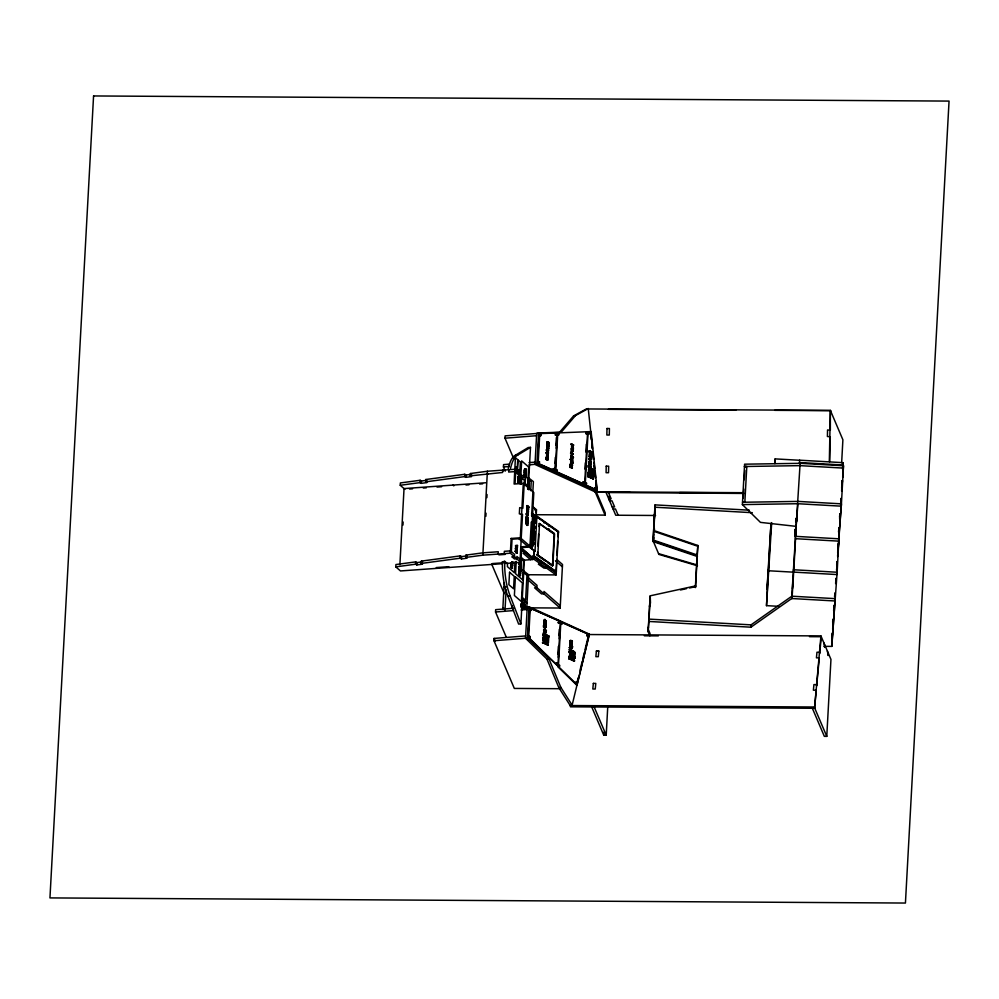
<?xml version="1.0" encoding="UTF-8"?>
<svg xmlns="http://www.w3.org/2000/svg" width="999" height="999" viewBox="0 0 999 999"><rect width="100%" height="100%" fill="white"/><g stroke="black" fill="none" stroke-linecap="round" stroke-linejoin="round"><path stroke-width="1.5" d="M528.109 485.539C528.571 483.903 530.681 486.388 527.634 485.951M544.592 624.974L544.48 623.763L545.229 624.85C545.004 625.312 545.042 622.115 544.03 624.288C545.117 625.237 547.477 628.746 544.418 627.409A1.274 0.762 79 0 1 544.118 626.648L544.08 626.036A1.998 1.186 79 0 1 544.23 625.312C542.245 625.299 545.978 629.707 544.667 626.123L544.63 626.81L545.317 625.998M547.127 637.874L547.027 636.663L548.488 638.161L548.651 636.613L546.59 636.763L546.965 638.111L548.613 638.898L547.939 639.397C544.205 637.886 550.624 642.22 547.464 639.785C546.003 640.983 546.103 638.099 547.452 638.411M547.415 637.087C547.814 635.676 548.114 638.398 546.765 637.212M569.929 654.532C569.105 651.598 571.765 657.33 571.665 653.771C566.92 653.146 572.09 656.268 570.791 653.758M570.379 653.721C570.779 655.581 571.078 652.122 569.73 653.995M573.676 653.171C573.264 652.846 573.763 653.983 574.962 652.946C575.349 655.981 571.99 652.372 574.163 652.197M588.886 473.651C589.472 471.466 587.837 472.864 588.886 473.651C592.819 473.151 587.449 471.091 588.498 473.576C590.084 475.924 589.934 470.841 589.185 472.989C589.385 472.777 591.683 473.002 589.522 473.888C588.324 470.716 589.984 473.289 590.259 473.276M591.108 457.055C586.7 454.582 592.794 460.876 590.846 454.183M590.072 456.643C590.272 454.87 590.946 457.954 589.435 456.768M593.568 471.416C589.198 469.655 595.142 473.114 593.581 470.641C593.344 472.964 592.107 470.879 591.97 470.117C590.222 471.778 594.842 472.739 593.056 473.189C589.31 471.74 595.741 475.974 592.582 473.563L591.545 473.901L593.631 474.425M592.544 471.004C592.732 469.23 593.406 472.315 591.895 471.128M520.804 568.431L520.129 567.919L520.129 568.781L519.243 568.731L519.38 566.321L520.804 568.431L519.13 569.018L520.679 570.616L518.793 569.717L519.58 569.243L520.679 570.616M526.136 519.642C525.911 522.677 529.757 522.852 526.086 519.205L527.534 518.419L526.985 516.62L526.186 517.22L527.959 520.117L526.923 520.354M511.063 562.949L511.276 563.811M527.759 511.738L526.96 511.788L528.384 512.275L526.86 510.327L528.334 513.249L527.834 511.788L528.196 513.049L527.41 512.15L527.31 513.111L526.997 511.413L526.735 512.824L528.246 512.762M547.302 447.452L548.076 449.7L547.19 450.162M518.581 469.655L519.717 470.816L518.868 470.791M521.553 604.045L522.052 607.155L521.316 607.629L522.602 608.204M523.064 607.529L522.852 605.806L522.976 607.092M523.788 604.932C523.039 605.007 522.989 604.32 522.839 604.807C522.989 606.668 525.611 601.972 523.651 603.483M544.792 630.319C545.929 631.655 542.107 633.828 544.592 633.116C547.814 635.476 541.221 631.356 545.067 632.729C546.59 632.617 541.62 630.344 544.418 629.345C550.624 632.592 540.159 629.919 546.128 630.956M571.94 647.34C569.38 642.369 569.83 650.499 572.29 646.565C571.865 648.326 570.504 646.403 570.017 645.454M520.741 480.057L521.003 478.783L521.403 480.906L520.079 478.234L520.329 476.635L521.066 477.984M520.292 561.788C520.979 558.204 521.403 565.397 520.304 561.163M521.466 604.62L522.115 605.968L522.215 604.557M528.446 507.23L528.321 508.991L527.934 506.643L526.773 505.631L528.396 508.528L528.446 507.205L526.997 507.355L527.559 509.04L528.121 507.267L527.584 508.628L526.997 507.355M547.976 447.19C551.535 452.11 544.767 444.43 547.952 445.342L548.826 445.179L547.152 445.392L547.152 446.228M511.963 562.862L512.037 563.761L511.226 562.949M515.796 471.066L515.796 470.442M518.069 479.333L518.344 478.683L519.03 479.982L518.069 479.333L519.73 479.145L518.081 479.52M519.318 474.013C518.568 472.714 520.516 474.013 518.756 474.05M521.003 477.485L521.54 478.396M521.578 605.906L521.678 604.145L520.804 604.108M526.873 509.815L527.147 509.165L527.834 510.464L526.873 509.815L528.533 509.627L526.885 510.002M528.521 482.792L529.358 483.516L527.697 484.128L528.521 484.852C529.77 484.053 527.797 483.366 528.671 481.98M528.958 489.885L528.808 488.486L528.658 489.098M516.558 470.379L516.808 471.353L516.221 470.329M519.942 478.421C518.081 479.77 517.47 475.924 519.018 476.198L520.117 478.196M519.567 473.788L518.631 473.913M520.979 477.847L520.891 478.558M520.204 476.748C523.588 478.121 520.017 477.21 520.304 478.046M516.57 469.905L515.621 470.279L516.982 469.218L515.659 469.855M517.07 549.725C515.309 544.667 518.356 552.797 516.196 548.251C514.51 547.215 516.221 551.898 517.17 549.25C517.045 546.99 515.884 548.401 516.246 549.862M518.306 477.335L519.143 476.698C522.627 479.82 513.548 476.66 521.103 476.998M519.143 476.698L519.73 478.259M519.655 477.747L519.605 477.097M524.625 476.573L524.338 475.636L524.188 476.548L525.911 477.747L524.038 476.835L524.288 475.212L525.911 477.747M524.862 469.605C524.4 471.653 524.737 467.782 525.699 470.666M527.185 511.938L527.035 515.022C528.146 512.649 528.059 514.148 526.323 514.81L526.598 513.186L526.923 514.647M518.731 472.515C518.231 469.98 520.279 473.588 519.455 471.428M527.072 511.85C526.635 513.661 528.696 515.034 527.435 515.771L526.323 514.81M829.332 461.438L830.381 410.414L586.326 408.953L573.601 415.909L559.328 432.517L544.23 433.091M829.694 461.675L830.194 436.763L827.409 436.501L827.547 429.97L830.331 430.232L830.381 410.414M515.871 467.619L517.082 467.47M520.704 570.242L519.068 570.229L520.479 571.391L519.555 570.654C517.682 571.116 520.879 572.877 519.955 570.267M520.491 564.435C518.943 568.543 520.054 561.938 520.666 565.759C520.904 563.711 518.019 561.975 521.003 563.898C521.116 561.588 519.53 564.86 520.342 563.111M519.555 570.654L520.417 571.778L520.529 570.779M520.242 481.406C519.817 484.64 521.453 478.484 521.053 482.617C522.614 480.581 518.106 481.755 520.591 483.017M521.478 480.294L520.292 480.432L520.367 479.258M519.655 565.659L519.617 564.435L519.655 565.659L520.829 565.521M528.434 508.454L527.297 508.491L527.36 507.317M528.921 481.755L528.983 480.581M547.377 644.168L546.79 642.931L546.94 644.392L548.276 644.979L545.729 644.243C544.792 641.321 548.988 643.481 546.728 644.293L546.216 643.019L546.728 644.293M592.057 478.184C593.269 476.91 590.634 475.524 590.834 478.034L593.394 478.771L592.694 478.059C591.42 476.623 589.885 476.973 593.394 478.771M520.679 560.938L520.192 562.687L519.567 561.863M522.889 606.381C526.473 604.907 522.764 603.496 523.626 606.668C524.5 606.743 525.212 607.267 522.827 607.23M527.06 514.685L526.985 513.698M512.699 561.888L512.637 563.274L511.076 563.261M527.947 487.537C528.146 486.563 528.846 488.499 527.984 486.463M528.434 484.777L529.058 488.061L527.597 488.174M395.791 566.87L395.929 564.535L415.709 561.875L416.958 562.599L422.602 561.838L421.366 561.113L421.241 563.448L422.477 564.173L416.82 564.934L415.584 564.21L395.791 566.87L400.474 570.941L502.522 563.673M404.907 489.348L400.237 485.277L400.362 482.942L420.154 480.282L421.391 481.006L425.636 480.444M399.887 564.735L404.033 488.586L486.301 482.729M402.959 525.087L403.134 521.977M415.584 564.21L415.709 561.875M425.686 481.855L464.647 476.61L465.884 477.335L471.54 476.585L470.304 475.849L470.429 473.526L471.665 474.25L466.021 475.012L464.772 474.288L425.811 479.52L425.686 481.855L426.923 482.579L421.266 483.341L420.03 482.617L420.154 480.282M416.82 564.934L416.958 562.599M421.266 483.341L421.391 481.006M520.467 560.689L519.63 559.964L521.241 560.264L516.908 556.48L516.783 558.803L514.485 558.978L512.15 556.93L514.448 556.768L514.572 554.445L510.477 550.874L504.358 551.311L504.233 553.646L505.119 554.408L499.001 554.845L498.126 554.083L498.251 551.748L482.954 552.834L465.996 555.119L465.871 557.442L467.107 558.179L461.451 558.941L460.214 558.204L460.339 555.881L421.366 561.113M464.647 476.61L464.772 474.288M461.451 558.941L461.575 556.605L460.339 555.881M465.884 477.335L466.021 475.012M465.871 557.442L482.829 555.169L487.4 471.241L514.922 469.28L525.437 478.446L525.062 485.439M485.864 516.296L486.038 513.186M486.875 497.652L487.05 494.542M560.339 688.711L514.323 688.436L493.981 640.746L494.105 638.423L525.674 635.926M506.306 637.237L495.541 612L495.666 609.665L513.711 608.241M505.232 471.153L503.434 466.945L503.558 464.61L509.577 464.135M513.374 457.829L504.994 438.199L505.119 435.864L539.71 433.254M520.866 557.067L524.375 560.127L520.904 623.913L518.618 624.075L507.867 596.041A36.389 12.887 85.9 0 1 503.384 578.521L502.959 575.199A36.389 12.887 85.9 0 1 502.41 561.825L504.72 561.326L507.055 563.361M508.803 469.717L508.678 472.052L514.785 471.615L518.881 475.174L519.043 472.29L519.605 472.802L518.231 472.802M520.904 623.913L510.164 595.879A36.389 12.887 85.9 0 1 505.669 578.359L505.257 575.037A36.389 12.887 85.9 0 1 504.695 561.663L504.72 561.326M505.307 610.264L502.859 608.366L504.258 582.617M506.106 589.947L505.119 608.179L502.859 608.366M507.542 563.498L507.38 566.608L514.398 572.714L514.985 561.838M532.155 522.864L531.281 522.102L529.97 546.191L520.804 546.84L521.678 547.602L520.879 562.375L510.352 553.209L511.151 538.449L520.329 537.787L531.58 547.564L532.38 538.411L533.553 539.435M515.809 467.245L517.07 467.669C514.41 467.919 517.594 466.171 517.107 467.982L516.308 467.719M512.2 566.233L512.412 568.306L511.65 568.356L510.614 565.909L511.388 565.846L511.251 567.195L512.549 565.821L510.614 565.909M511.988 563.411C509.902 564.572 514.423 565.958 510.701 564.248L510.826 564.797C514.647 565.571 510.352 562.325 512.612 564.647M511.351 551.648L512.037 539.21L511.151 538.449M515.072 483.254L515.671 472.377M510.964 564.897L512.587 565.197M516.046 471.403L516.208 470.604M516.346 468.032L515.821 467.095M511.65 568.356L511.438 566.296L510.751 566.283L511.251 567.195M511.588 564.747L510.701 564.248M512.562 565.559L511.813 565.247M511.725 564.835L511.038 563.598M515.759 470.779L516.97 470.541L515.771 470.554M517.07 471.865L517.732 459.715L515.397 457.679L514.11 484.053L523.289 483.391L533.803 492.557L530.856 546.952L521.678 547.602M517.37 472.127L518.031 459.977L520.367 462.013L519.705 474.163M517.607 482.804L519.33 482.967L518.456 481.168L517.669 481.618L518.568 483.017L517.607 482.804L519.33 482.967M518.606 480.994L517.719 480.494L519.655 480.519L518.056 479.845L518.868 480.944M518.456 472.003L519.63 472.302M518.006 480.769L519.605 481.443L518.818 481.868M518.356 472.415L519.18 472.427M518.481 480.444L519.58 481.818M518.943 470.866L518.993 469.955M518.756 481.081L518.056 479.845M519.63 480.894L518.906 478.733L519.73 479.145M519.13 478.721L519.018 476.198M515.234 551.336L517.195 550.761L515.234 551.336L517.057 553.246L517.17 551.186M515.521 546.016L516.321 545.479L516.583 547.989L515.521 546.016L517.345 547.927L517.482 545.454L515.559 545.529M519.655 470.566L519.692 469.842L518.406 469.955M518.743 483.379L519.53 482.879L518.456 481.168M516.296 553.296L516.033 550.799M520.429 484.153L519.83 482.842L521.178 482.679M516.67 552.085L516.72 551.173L515.397 551.236L516.67 552.085L516.171 551.173M516.958 546.778L517.007 545.866L516.196 546.828L515.696 545.916L517.457 545.866M520.891 474.9L521.653 460.914L528.671 467.02L527.647 485.664L525.312 483.628M516.233 561.301L515.559 573.738L522.577 579.845L523.588 561.201L521.253 559.165M521.191 484.103L520.591 482.792L521.391 484.078M521.977 479.183L520.866 477.809L521.977 479.183L520.004 479.295L520.566 480.981L520.704 479.37M521.353 474.887L521.216 477.21L525.312 480.781M520.329 537.787L523.289 483.391M518.593 573.726L520.541 573.164L518.593 573.726L520.417 575.636L520.516 573.576M520.554 572.902C517.32 570.429 522.152 572.789 519.792 572.951L518.656 571.565L520.666 571.328M518.818 569.293L520.729 569.692L519.917 568.593L520.192 566.246L520.866 567.17L520.104 567.232C518.681 566.508 520.054 568.044 519.368 568.831M521.091 563.486L519.43 563.698L520.966 562.961M519.455 563.074L520.991 562.125L519.842 562.162M524.163 474.55L525.899 474.313L525.024 472.515L524.238 472.964L526.073 474.712L524.163 474.55L526.073 474.712M524.263 472.564L525.237 472.777L524.325 471.378L525.112 470.941L526.186 472.652L524.438 472.939L525.312 474.762M524.512 470.354L526.248 471.553L524.375 470.641L524.625 469.018L525.699 469.742M520.629 571.578L519.13 571.391M519.143 571.016L519.068 570.229M519.58 563.174L519.492 562.387M519.255 574.537L518.756 573.626L519.255 574.537L520.067 573.576L520.017 574.487M524.163 484.165L522.852 508.254L519.68 507.654L519.343 513.861L522.514 514.46L521.203 538.561L512.037 539.21M519.642 575.686L519.38 573.189M520.317 563.486L519.955 565.809L519.393 564.373M520.129 559.278L521.141 540.621M524.175 484.677L524.438 480.019M519.83 570.167L519.892 571.328M519.855 569.892L518.793 569.717M520.729 569.692L519.917 568.593M525.024 472.515L525.998 472.727L525.112 470.941M526.248 471.553L525.137 470.591C524.925 467.807 525.836 470.117 526.373 469.268L524.475 469.305M520.541 573.164L519.43 573.626M519.792 572.951L518.656 571.565M519.967 569.742L519.155 568.643M520.104 567.232L520.866 567.17M525.399 473.151L524.35 470.991M525.486 471.615L526.273 471.166M524.138 475.499L526.036 475.462L525.486 476.973L524.725 477.023L525.274 475.512L524.725 476.136C524.612 473.988 526.51 476.511 524.612 476.111M525.824 470.779L526.373 469.268M525.874 522.927L527.809 522.839L527.672 525.324L526.91 525.374L525.874 522.927L526.648 522.877L526.51 524.225L527.335 523.251L526.011 523.314L526.51 524.225M521.703 604.432L522.065 605.556L522.252 604.732M528.209 489.385L530.494 447.377L528.209 447.552L515.521 455.182A36.389 12.887 85.9 0 0 509.615 463.648L508.891 465.984A36.389 12.887 85.9 0 0 508.266 468.519M527.534 505.569L528.671 506.955L526.773 505.631M528.521 484.852L527.709 483.753L529.358 483.516M528.596 483.566L527.747 483.216L529.345 483.891M526.91 525.374L526.698 523.314L527.809 522.839M527.971 480.294C529.832 479.208 529.045 483.803 529.308 480.544M520.704 604.807L522.465 604.358L520.854 604.657M522.489 603.708L522.29 603.059L521.74 603.783M526.985 516.62L528.071 517.981L526.223 516.67M527.435 515.771L526.473 514.522L527.697 514.373M527.622 510.277L528.434 511.376L526.86 510.327M527.21 519.805L526.261 518.968L527.722 518.481L527.122 517.145L526.186 517.22M527.959 520.117L526.348 517.207L527.31 518.031M522.976 607.492L523.738 607.417L523.888 603.671M530.719 490.659L531.231 481.343L527.722 478.284M524.775 608.516L525.024 603.846L521.915 601.423M532.817 492.232L533.404 481.618L528.508 477.809M526.785 607.642L528.571 574.737L522.465 569.979M532.929 491.795L531.618 515.884L534.353 518.206L532.829 546.191L530.494 544.143M528.346 639.535L525.549 638.261L527.235 607.18L529.17 606.793L589.335 634.153L572.115 705.157L570.179 705.531L558.816 687.624L547.002 659.165L525.549 638.261L493.981 640.746M531.081 545.491C533.091 545.654 529.37 546.078 531.955 547.527M532.679 516.058L533.641 516.545L532.679 516.058L533.141 514.473L532.929 528.309L533.716 529.358M531.381 547.027L531.456 545.466M533.066 516.033L533.141 514.473M531.58 547.564L531.668 546.003M533.266 516.57L532.767 514.51M532.067 546.241L533.578 518.269L534.353 518.206M532.305 546.103L532.954 534.09M533.204 529.595L533.853 517.582M572.115 705.157L560.764 687.25L548.938 658.791L527.484 637.886L529.17 606.793M532.679 546.078L532.929 541.57M533.578 529.57L533.99 522.052M595.953 480.681L597.09 491.421L536.938 464.073L538.623 432.992L561.276 432.142L575.536 415.534L588.249 408.566L592.507 448.464M528.009 637.674L529.632 607.904L560.352 621.453L557.929 666.071L528.009 637.674L529.395 637.787L529.895 636.251L530.044 637.662L528.983 636.263L528.683 637.462L557.929 666.071M555.194 471.053L537.487 463.436L539.11 433.653L539.76 433.529L538.136 463.311L555.194 471.053L557.267 432.867M533.291 543.743L533.379 542.182L534.34 542.669C535.189 545.604 532.217 542.907 534.253 544.218M533.591 538.299L533.678 536.75L534.64 537.225C535.489 540.159 532.517 537.462 534.552 538.786M533.878 532.867L533.966 531.306L534.94 531.793C535.789 534.727 532.817 532.03 534.852 533.341M534.153 527.809L534.24 526.261L535.214 526.735C536.063 529.67 533.091 526.972 535.127 528.296M534.453 522.377L534.54 520.816L535.501 521.303C536.363 524.238 533.379 521.54 535.427 522.852M528.658 637.549L530.282 607.767M524.375 560.127L532.842 559.527L533.004 556.468M533.678 543.718L533.753 542.157M533.966 538.274L534.053 536.725M534.265 532.829L534.353 531.281M534.54 527.784L534.627 526.223M534.84 522.34L534.927 520.791M533.878 544.255L533.379 542.182M534.178 538.811L534.64 537.225M534.465 533.366L533.966 531.306M534.74 528.321L534.24 526.261M535.039 522.877L535.501 521.303M533.616 555.731L533.454 558.791L520.829 547.802M535.951 512.899L536.113 509.84L532.667 506.843M532.105 558.891L533.828 558.766L534.253 551.123M534.989 537.4L535.252 532.729M535.926 520.304L536.488 509.815L533.054 506.818M534.09 556.006L532.43 556.181L554.72 571.878L556.381 571.715L534.09 556.006L534.34 551.436M534.927 540.759L535.339 533.141M536.001 520.954L536.251 516.371L558.528 532.08L536.251 516.371M529.645 547.39L535.002 551.336L536.863 517.132L532.267 513.149M538.998 526.56L539.535 523.526L554.57 534.128L552.847 565.596L537.45 555.044L537.612 552.047M537.937 546.053L538.598 534.065M552.847 565.596L537.824 555.007L539.535 523.526M545.841 459.39L546.74 458.878L548.026 459.815L545.841 459.39L547.252 459.103M545.929 457.842L546.828 457.33L548.114 458.266L545.929 457.842L548.114 458.266M546.128 453.059L547.027 452.559L548.376 453.509L546.128 453.059L547.927 452.834C550.149 451.223 544.542 452.46 547.477 451.548L547.839 452.535L546.965 452.709L546.603 451.71M546.965 449.188L546.515 449.862L548.538 450.561L546.353 450.137L547.115 449.026M546.728 442.033C547.976 441.708 548.389 446.715 548.901 443.319C549.15 445.641 546.89 441.346 547.614 441.858L548.975 442.482L547.152 443.131L547.477 444.792L548.326 443.206M548.876 443.156L547.39 444.405L547.44 443.369L548.726 443.219M546.74 458.878L548.026 459.815M547.027 452.559L548.376 453.509M548.538 450.561L547.227 449.975L547.614 448.476M548.001 443.331L547.514 444.468L547.589 443.106M548.951 442.807L547.614 441.858M547.402 449.687L547.702 448.863L547.914 449.925M547.152 459.99L545.866 459.053M547.24 458.441L545.953 457.492M547.489 453.683L548.389 453.171M547.477 451.548L547.564 452.485L548.439 452.31M547.652 450.736L546.515 449.862M548.463 447.402C548.451 449.163 547.29 446.69 547.077 447.028C545.929 449.862 549.45 446.84 546.903 446.116C548.513 446.89 547.14 443.818 548.826 445.179M546.89 446.441L548.813 445.504M547.327 457.904L547.415 459.178L546.528 459.353L546.441 458.079L547.477 457.979M548.738 446.715L547.777 445.941L548.738 446.715L547.964 446.853M542.557 642.807L544.905 643.044L544.979 641.733L545.117 643.543L542.557 642.807L545.117 643.543M544.168 633.865L545.604 634.527L543.531 634.003L545.554 635.439L545.404 636.925L543.518 635.314C542.882 633.928 544.58 633.428 543.019 634.178M545.292 640.309C545.379 644.742 542.395 634.128 544.767 638.174L543.518 637.911L545.354 639.048L544.692 639.547M543.956 625.449L543.581 625.436A1.998 1.186 79 0 0 543.431 626.161L543.468 626.773A1.274 0.762 79 0 0 543.768 627.534L545.104 627.971L545.292 626.011M544.255 620.679C544.205 619.33 547.689 621.191 545.679 621.328L544.255 620.679L546.328 621.203M543.556 634.54L542.894 635.039M544.63 626.81C545.791 623.95 545.304 630.506 544.592 625.312M545.342 639.422L544.093 638.461M545.766 630.344L544.855 631.43L544.418 629.345M544.905 620.554C546.016 618.668 543.006 620.079 545.329 620.367M544.905 643.044L544.268 643.169L544.33 641.857L545.204 641.833M545.279 626.673L545.504 624.899M544.467 643.668L544.33 641.857M545.242 640.571L544.667 640.072M544.905 635.564L544.867 636.788M545.629 633.978L544.992 634.103L545.654 633.603M545.067 632.729L543.818 631.892L543.581 633.079M544.418 622.889C543.231 619.305 548.676 628.046 544.043 623.875M546.278 622.102C542.657 619.642 547.464 624.512 545.629 622.964M554.545 471.178L554.707 468.131M554.957 463.548L555.294 457.43M555.956 445.217L556.368 437.574M548.114 636.351L546.141 635.064L548.776 635.851L546.59 636.763M555.294 466.795L555.794 457.579M556.293 448.351L556.88 437.587M546.778 634.939L546.116 635.439M555.694 471.291L555.044 471.416L584.752 484.503L555.694 471.291L557.779 432.854L556.618 432.992M548.276 644.979L546.378 644.118L546.778 642.482L547.589 644.268M547.09 639.984L547.152 638.648M547.627 645.104L546.94 644.392M547.939 639.397L548.613 638.898M548.376 636.513L548.076 637.874L548.776 635.851M548.251 642.032C542.969 639.86 552.247 644.143 546.441 640.109M552.484 565.634L554.195 534.165L539.16 523.563M556.593 561.076L556.006 571.753L533.728 556.043M556.918 554.982L557.667 541.271M557.917 536.688L558.166 532.117M526.735 574.725L556.143 574.912L558.503 531.393L535.539 515.197M525.874 607.829L560.164 608.029L562.524 564.522L556.705 559.428M557.929 654.208L558.354 646.44M558.953 635.564L559.29 629.345M558.279 657.379L558.866 646.553M559.278 638.823L559.79 629.532M560.851 621.678L589.298 634.602L577.122 684.765L558.416 666.545L560.851 621.678L560.214 621.803M569.805 467.345C568.955 464.697 572.564 465.134 572.152 467.295C572.015 466.458 567.607 465.034 572.34 468.081L572.152 465.984L571.016 465.259L569.805 467.345L572.34 468.081M569.942 464.622C576.598 462.337 567.857 462.824 571.078 464.323L572.489 465.347L570.429 464.822L572.489 465.347M572.577 462.212C573.913 460.264 568.656 459.74 570.779 459.078C575.524 459.752 567.345 461.863 572.539 462.974L573.176 462.487L571.765 462.237M570.579 453.234L571.253 451.635L571.79 453.384L573.101 453.983L570.579 453.234L571.728 451.461L572.415 453.259M572.951 445.342L570.991 444.068L573.601 444.855L571.478 445.604L571.69 446.965L573.414 448.264L571.603 447.977L572.602 447.902M573.101 453.983C568.98 452.884 572.514 451.011 572.202 453.171M570.854 457.03L573.451 457.392L572.265 456.843L572.877 456.73M571.59 454.907L572.589 456.381L570.941 455.419L571.59 454.907L573.451 457.392M571.291 449.1L573.339 449.637L571.291 449.1L572.265 447.415M570.779 459.078L570.142 459.577M573.576 445.217L571.603 443.943M572.14 467.594C568.668 465.896 572.739 465.084 571.715 468.206M571.078 464.323L570.429 464.822M573.164 462.849L571.228 461.588M572.602 446.74L572.04 445.691L572.739 445.229M573.463 445.604C568.818 445.242 575.374 449.275 572.252 445.417M571.865 465.472L572.502 464.972M572.14 460.477L572.777 459.99M572.252 458.316C572.902 456.755 572.415 459.453 571.628 459.44C570.529 458.017 572.102 456.818 572.052 459.028C574.375 458.791 570.342 459.203 571.903 458.166M572.477 454.108L573.126 453.583M572.539 450.187C572.065 456.131 571.403 446.078 572.689 450.287M572.714 449.762L573.364 449.263M572.789 448.389L573.438 447.889M572.165 446.953L572.976 444.967L570.991 444.068M572.539 462.974L573.176 462.487M572.839 457.517L570.966 455.032M571.553 656.068L569.48 655.544L570.142 655.044C573.076 656.056 569.355 657.242 569.817 658.828L571.366 659.515L568.806 658.766L568.906 657.005L570.067 656.418L569.455 658.641M571.74 652.634L571.066 653.134L569.093 651.847L571.74 652.634L569.555 653.546M571.84 650.786L569.28 650.049L571.066 649.125L569.418 647.514L571.066 649.125M571.366 659.515L569.055 658.478L568.906 657.005M570.242 641.47C570.891 642.594 569.867 639.422 571.103 641.058L572.14 640.859M569.742 651.723L569.08 652.222M571.665 647.577C574.825 647.302 568.918 644.655 570.716 643.781C569.992 641.945 572.727 641.633 571.615 643.044L570.367 642.744L572.215 643.806L571.553 644.305C567.832 642.719 574.213 646.977 571.078 644.58L570.429 644.705M571.141 640.371L569.842 640.908M569.592 658.728L569.555 656.88M572.377 641.358L570.454 641.196L570.292 640.409M570.142 655.044L569.48 655.544M568.806 658.766L570.242 658.591L570.317 657.28L569.405 656.905M570.067 647.389L571.977 648.251L569.667 648.026L571.378 649.412L570.317 647.901L569.393 648.051M570.466 658.703L570.329 657.33M571.003 653.071L571.041 654.657L571.341 653.296M570.716 659.64L571.391 659.115M570.904 656.193L571.565 655.694M571.191 650.911L571.853 650.411M571.303 648.776L571.977 648.251M574.363 652.31L572.365 651.41L573.039 650.911C576.411 651.648 570.978 653.721 574.188 655.356L573.051 654.919L573.076 655.868M573.501 659.078L572.976 660.264L574.525 660.951L571.977 660.214C570.729 656.83 576.91 661.188 572.265 658.641M574.525 660.951C567.694 659.39 578.608 658.166 573.364 656.755C573.838 658.978 574.075 657.192 574.5 658.004M572.714 655.706L574.762 656.605L573.713 655.744C572.352 654.869 576.211 652.16 572.839 652.734M573.039 650.911L572.365 651.41M573.376 653.833L573.663 652.909M573.189 660.364L573.064 659.053M573.888 661.076L574.55 660.551M573.838 660.227L573.676 658.853L574.675 658.478M574.088 657.255L573.975 658.703M574.188 655.356L573.051 654.507L572.864 655.781M584.103 484.627L584.278 481.518M584.952 469.105L585.289 462.899M585.876 452.023L586.301 444.268M539.11 433.653L591.133 431.593L597.152 490.134L596.515 490.259L584.59 484.84L587.624 431.718L586.975 431.843M597.152 490.134L585.239 484.715L588.111 431.705L587.474 431.83M589.385 475.162C587.449 475.124 590.759 474.887 589.373 476.96L590.322 475.487L589.572 477.46L587.674 476.598L588.423 474.625L588.311 476.473M587.712 474.3L588.374 473.801L590.347 475.074L587.712 474.3L588.374 473.801M588.249 467.12L589.373 466.121L588.886 467.02C591.071 468.394 591.42 466.583 589.535 466.895L588.249 467.12L589.497 467.52M588.249 465.771L588.911 465.222L588.249 465.771L590.809 466.483L588.736 465.959L588.911 465.222M591.046 457.979L591.183 459.79L588.648 458.653L590.971 459.303L591.046 457.979L590.322 459.428L590.971 459.303M591.595 452.197L591.458 453.296L590.634 453.259L590.222 451.573L588.948 451.411L589.622 450.911C594.767 453.109 587.961 450.961 590.172 453.096M590.222 477.335L587.912 476.298L587.774 474.75M588.423 471.753L590.546 471.441L589.098 469.006M588.511 470.142C592.882 467.27 587.737 469.992 590.222 471.116L588.511 470.142L590.671 469.617L589.697 468.718M588.911 462.837C589.085 462.025 591.033 460.052 590.409 462.112C586.663 460.551 593.019 464.972 589.934 462.5L588.911 462.837C594.268 466.058 586.638 464.747 590.983 463.361M589.298 458.529L588.623 459.053M589.622 450.911L588.948 451.411M588.436 476.535L588.648 474.725L587.999 474.85M588.736 475.287L588.661 476.648L590.022 476.835M589.772 457.305C590.409 454.845 590.372 456.293 589.76 454.07C590.347 455.744 590.996 454.108 591.258 454.932M589.597 472.352C589.26 476.286 589.348 470.641 588.349 472.552M589.398 465.459L588.736 465.959M589.959 457.392C590.122 452.959 588.124 458.678 590.584 457.592C591.296 454.47 589.323 458.391 590.996 457.242M587.674 476.598L589.085 476.411L589.16 475.062M589.535 466.895L589.373 466.121M589.572 477.46L589.447 475.512L590.322 475.487M589.697 475.199L590.372 474.7M588.536 469.742L590.546 471.441M590.172 466.62L590.834 466.121M590.334 463.486L591.008 462.987M590.409 462.112L591.083 461.613M590.534 459.915L590.397 458.104M590.958 451.948L590.921 453.171M589.947 468.956C591.833 467.245 587.562 468.219 589.672 469.717M590.721 454.632C592.894 453.983 588.286 453.509 589.572 451.698M593.219 470.142L591.246 468.856L593.881 469.642L591.733 470.392M591.895 468.731L591.221 469.23M591.57 473.526L592.22 473.401L591.545 473.901M592.245 471.665L593.019 470.029M592.744 478.896L593.406 478.384M592.694 478.059L592.007 476.261L590.834 478.034M592.944 475.074C591.283 477.397 590.734 472.964 593.369 475.824C593.219 476.261 592.032 472.827 592.357 476.011M592.981 474.55L593.643 474.05M593.056 473.189L593.718 472.689M536.051 514.71L605.082 515.122L605.207 512.787L596.428 492.207M608.716 498.763L608.841 496.428L608.716 498.763L611.138 498.776L608.478 492.532L606.043 492.519L615.734 515.222L655.556 515.484M609.602 500.849L609.727 498.513L609.602 500.849L612.025 500.861L614.61 506.905L612.175 506.893M607.704 707.492L606.206 735.189L603.771 735.177L603.933 732.105M654.333 515.134L654.208 517.457L655.094 504.882L749.387 510.189M649.874 635.789L648.139 631.705L649.587 605.294M697.477 565.784L658.89 554.408L653.084 540.784L654.407 516.708M655.094 504.882L654.969 507.217L752.347 512.699M689.535 587.986L695.579 586.663L695.641 585.889L650.287 595.804L648.888 621.453L750.911 627.197L791.707 598.526L835.052 600.973L835.176 598.638L791.845 596.203L751.048 624.862L750.911 627.197M697.777 546.253L653.783 531.306L655.107 507.217M653.421 541.57L653.821 534.078M654.145 528.084L654.22 519.805L653.021 541.558L697.414 556.518L697.077 555.731L653.084 540.784M695.366 587.599L697.177 554.27M695.541 587.35L697.839 545.479L653.833 530.531M742.394 504.595L744.592 464.185L800.124 463.324L843.493 465.759L841.295 506.168L797.926 503.721L742.394 504.595L760.451 522.377L796.091 526.361L795.404 535.676M743.268 498.376L743.78 489.048M744.292 479.732L744.792 470.404M778.77 606.331L766.495 605.644L770.978 523.264M766.495 605.644L771.69 522.614M774.899 463.561L775.162 458.891L799.699 460.277M794.929 535.526L795.266 529.32M795.691 521.54L795.853 518.431M791.707 598.526L791.845 596.203M792.457 588.586L792.707 583.928M792.045 598.551L792.17 596.216M791.82 596.415L796.153 525.549M796.365 521.703L796.528 518.606M799.537 463.386L799.6 460.189L842.969 462.662L842.656 469.655M795.541 538.698L793.793 570.541M795.441 537.612L800.124 463.324M823.938 642.969L824.699 647.389L824.824 645.054M827.397 651.098L828.159 655.519L828.283 653.184M832.067 633.166L831.805 646.39L824 646.341M832.666 622.29L832.829 619.18M826.772 736.363L814.585 707.804L812.15 707.791L824.337 736.35L826.772 736.363L830.956 659.427L821.265 636.725L809.49 636.663M831.98 641.72L832.404 633.953M832.654 629.295L833.166 619.967M833.928 605.981L833.678 610.639L834.015 606.006M841.645 462.862L842.894 439.785L830.718 411.213M841.645 488.299L842.07 480.531M793.343 572.252L793.531 569.205M792.157 596.515L793.656 572.102L837.025 574.562L838.898 538.811L795.529 536.351M528.571 481.993L527.797 482.192L528.571 481.993L528.646 482.904M794.817 535.614L795.254 529.408M795.803 521.64L796.028 518.543M831.805 646.39L835.176 598.638M654.283 519.03L654.919 510.327M649.475 606.83L650.287 595.804M648.139 631.705L649.088 617.557M650.474 603.209L650.237 596.578M697.027 556.505L697.839 545.479M696.603 564.273L696.653 563.498M774.824 463.436L775.162 458.891M770.629 529.482L766.995 589.373L768.431 569.892M794.817 535.714L795.266 529.545M795.566 535.277L796.24 526.036M796.578 521.416L796.802 518.344M842.619 468.081L842.969 462.662M838.611 531.593L838.848 528.508M839.635 517.694L839.859 514.61M840.659 503.796L840.996 499.163M838.611 532.305L838.948 527.659M839.622 519.168L839.972 513.736M840.634 505.232L841.108 498.264L840.671 502.909M841.658 491.308L842.457 480.469M842.681 477.385L843.493 465.759M833.803 608.304L834.028 605.219M834.939 592.832L834.615 596.69L834.914 593.656M835.614 583.603L835.951 578.908M836.638 569.705L837.199 561.888M837.649 555.806L841.42 503.846L798.051 501.398L742.532 502.26L744.854 502.122L746.802 466.383L744.467 466.508L744.967 467.295M835.713 582.842L836.051 578.209M836.613 570.491L837.299 561.226M837.637 556.593L838.773 541.146M831.93 644.055L837.15 572.24L793.78 569.767M544.305 619.655L544.967 619.38M842.856 465.759L842.906 464.997L799.475 462.525M839.597 516.833L839.834 513.736M841.633 490.534L842.344 481.243M842.706 476.598L843.306 468.868M836.7 564.959L836.937 561.863M837.661 552.584L838.373 543.294M838.611 540.197L841.358 504.607M838.785 541.92L838.835 541.146L795.404 538.686M837.087 573.001L837.15 572.24M796.091 526.361L797.926 503.721M527.047 511.825L526.885 512.924M520.004 479.295L521.066 480.382M519.967 560.651C520.092 564.772 520.204 559.39 520.616 562.112M524.962 476.098L525.362 476.86L524.038 476.835M515.896 468.818C517.195 469.53 515.272 469.355 516.808 468.681M516.982 469.418L515.884 469.48M528.359 513.136L526.535 513.249M596.391 651.048L595.866 656.668L598.301 656.68L598.813 651.061L596.391 651.048L598.826 651.086M814.247 707.005L570.192 705.544L570.491 706.817L814.547 708.279L820.928 635.926L587.387 634.527M814.547 708.279L816.121 691.483L815.821 690.197L813.386 690.184L813.923 684.59L816.345 684.602L816.645 685.876L819.168 659.128L818.868 657.854L816.433 657.841L816.957 652.235L819.392 652.247L819.692 653.533L821.265 636.725M521.091 476.573L520.954 477.884M516.62 470.429L516.858 470.641M516.945 471.153L515.859 470.492M543.381 640.197L543.181 641.008L543.556 639.585L544.992 641.096L543.518 639.972L544.018 641.558L544.343 639.884L543.431 640.047M546.69 641.183L547.077 642.657L547.802 642.532L547.527 641.108L546.603 641.258L546.603 642.32M588.923 468.406L588.823 469.542L588.96 468.019M572.939 657.155C572.827 659.615 571.853 656.331 573.638 656.643M574.562 658.653L573.651 657.03L573.501 658.166M570.229 656.905L570.541 656.031M593.881 469.642L593.244 469.767C593.743 473.301 591.895 470.079 593.756 470.404M544.293 638.561L544.592 637.674M547.464 639.785L547.452 638.823L548.588 639.273M572.277 447.827L572.29 448.776M590.247 461.625L589.934 462.5M570.067 644.542L570.279 642.245L572.265 642.919M592.582 473.563L592.882 472.689M573.713 655.744L573.701 654.795L574.837 655.232M571.078 644.58L571.053 643.718L572.202 644.18M572.215 643.806L571.153 643.331L571.44 642.544M569.418 656.543L571.316 657.242L571.391 655.993M543.281 638.523L543.531 637.337L545.417 638.049M589.735 462.412C587.749 462.624 589.835 459.59 591.058 461.988M591.733 473.601L591.808 472.34L593.706 473.064M592.844 470.404L592.22 473.401M544.817 631.256C545.267 630.794 546.89 631.843 543.768 629.47M571.291 646.028L571.715 647.115L570.904 645.816L570.417 647.102L572.377 647.09M588.998 464.285C590.496 462.862 589.909 466.808 588.998 464.285C591.046 462.35 590.771 466.77 589.66 464.023M590.471 454.383C590.409 456.743 589.872 451.985 590.983 455.631C592.619 454.258 588.136 452.385 589.597 455.232M593.581 475.324L593.181 476.56L592.632 474.9M543.718 635.414C546.515 637.487 541.92 635.963 544.293 635.501C544.767 638.361 546.903 634.178 542.919 634.665M520.204 563.336L519.218 562.862M520.966 563.286L519.98 562.812M571.84 462.013L571.141 460.864L570.953 461.875M591.595 452.672L590.671 453.034L589.772 451.785M544.555 630.294C546.428 630.194 545.104 631.743 543.906 630.419M556.031 435.002L555.344 433.803L555.269 435.139M555.931 663.498C557.055 661.463 557.08 666.345 555.943 663.711M545.529 621.753C545.666 624.4 546.878 620.641 544.368 621.99M590.471 469.255L589.947 468.756L590.709 468.381M523.126 606.88L523.376 606.168L523.676 606.955M590.784 466.77L589.922 466.82L590.559 467.207M528.533 509.627L527.747 509.14L527.709 510.352M516.458 549.925L515.671 547.514L516.008 550.312M519.705 479.52L518.281 479.07L518.269 480.032M518.818 478.546L518.956 477.247M519.58 472.177L518.444 471.89M526.773 511.738L528.434 511.376M528.296 487.712L528.246 489.011M547.402 455.257C547.952 451.66 548.738 456.905 546.565 454.495C547.464 456.468 548.651 453.171 547.514 454.77M572.852 446.99L572.852 445.729M570.229 641.72L571.59 641.92L571.503 640.958M547.24 636.638L547.914 636.238M570.204 653.421L570.879 653.021M577.122 684.765L576.473 684.889L578.259 677.509M580.057 670.129L582.205 661.288M582.917 658.329L584.353 652.434M585.064 649.487L588.299 636.213C588.823 633.291 586.238 636.475 588.361 636.176M572.727 654.869L573.401 654.62M588.861 463.811C591.445 469.33 588.761 460.926 589.885 463.736M546.028 631.63L545.342 631.855L546.241 631.868M572.315 647.452L571.628 647.739M590.646 469.73L589.747 468.319L589.298 468.881M547.727 641.733L548.314 642.694L548.314 641.458L547.065 641.321L547.44 642.494L547.464 641.495M570.641 656.892L571.553 656.568M521.028 563.836L519.68 564.085M545.704 632.604L544.567 632.155L544.592 633.116M571.003 647.277L570.254 645.941M519.905 481.281L520.891 480.931M545.479 622.152L544.355 621.403L544.418 622.914M544.33 639.497L544.068 640.996M547.514 640.721L547.24 642.22L547.477 641.083M591.67 475.212L592.594 474.875L592.357 475.986M529.058 488.061L528.159 485.976M524.438 606.093L524.313 604.72L523.913 605.644M529.058 488.648L527.984 488.648L529.083 488.998M516.308 548.126L515.546 548.176M653.783 531.306L654.595 529.108M653.945 537.812L653.134 540.009L697.14 554.969M516.908 471.278L515.696 471.99M543.518 635.314L544.43 637.2L543.331 637.549M518.831 478.096L518.843 477.147M519.755 571.378L518.793 570.704M528.446 487.862L528.409 488.998L529.033 488.499M571.965 462.325C573.001 459.59 568.731 461.051 571.578 461.75C574.075 462.824 570.904 459.203 571.578 461.75M547.939 638.161L547.739 636.613M574.712 653.583L574.3 652.26L572.877 652.572M569.592 653.383L570.354 653.209M591.371 455.507L589.335 455.906M591.808 474.975L592.532 476.685L592.782 475.374M586.301 434.078L585.876 432.629M528.633 482.142L527.984 481.893M545.991 622.889C544.455 623.289 544.555 621.39 546.303 621.728M544.867 621.465L544.218 621.59M587.936 432.917L588.748 434.103M571.053 647.689L571.241 646.39L571.715 646.915M570.879 462.687C570.491 464.41 572.315 462.35 572.439 464.523M544.567 636.725L545.529 636.288M515.596 548.051L516.421 547.914M572.177 464.385C572.739 462.487 570.791 464.685 570.629 462.549M594.929 487.599L595.841 488.424L594.88 488.386M586.888 635.127L587.799 635.938L586.913 636.101M592.782 476.61L593.531 476.311M572.015 451.286C573.239 450.636 570.104 451.048 572.302 450.087M571.191 457.854L571.028 458.991M593.468 471.603L592.544 471.79M519.305 469.58L518.419 470.367M571.403 657.192L569.892 657.504M525.499 476.086L526.036 475.462M528.221 513.474L526.398 513.636M546.965 452.709L547.577 452.048M547.839 452.535L548.463 451.885M528.508 510.002L527.047 509.59L527.072 510.514M520.529 571.79L519.655 571.84M528.858 480.157L528.596 480.944M527.11 506.98L527.996 506.843M526.798 521.965L527.634 521.853M545.479 623.376C542.844 623.9 547.489 626.91 545.841 623.601M588.861 467.395L590.022 467.744L589.922 466.795M591.87 470.179L592.732 469.955M516.908 469.555L516.745 468.868L516.895 469.755M510.564 468.356A36.389 12.887 85.9 0 1 511.188 465.809L511.913 463.486A36.389 12.887 85.9 0 1 517.819 455.02L530.494 447.377M573.026 658.453L571.977 660.214M519.268 567.607L520.229 567.544M571.753 457.729L571.653 458.866L570.791 458.903L571.166 457.467L572.577 458.991L571.316 457.892M527.947 488.161L528.958 488.249M589.847 465.197L590.746 464.51M547.202 455.556L546.59 453.858L547.477 454.67M555.881 469.542L556.63 470.479L555.993 471.029M527.534 508.653L528.296 508.591M529.12 485.976L528.384 485.452M589.51 455.744L591.458 455.294M582.966 481.843L583.691 482.817L582.817 483.029M569.567 649.8L571.378 649.412M680.469 589.972L686.513 588.648M589.872 467.807L590.596 467.669M588.249 408.566L586.675 409.203M573.601 415.909L575.536 415.534M538.623 432.992L536.688 433.366L535.002 464.46L595.504 492.045L629.757 492.257M559.328 432.517L561.276 432.142M590.247 431.73L591.133 431.593M546.715 442.357L547.589 442.195M548.089 442.657L548.975 442.482M547.514 444.468L548.389 444.293M547.877 446.553L548.763 446.391M548.713 447.177L547.664 447.989M546.803 448.314L547.689 448.151M546.353 450.137L547.227 449.975M547.677 450.387L548.551 450.212M572.19 447.914L571.665 448.901L573.339 449.637M546.153 452.722L547.827 452.922L547.452 451.96M571.49 450.212L572.352 450.099C571.765 453.009 574.8 450.749 572.315 450.487M571.915 450.312L573.314 450.162M572.664 450.649C574.188 452.197 569.655 448.264 571.828 451.111M547.165 459.64L548.051 459.465M589.447 452.397L590.309 452.11M590.596 452.16L591.608 451.823M589.472 452.584L590.322 452.247M589.535 452.772L590.434 452.622L589.61 452.947M588.973 451.036C593.681 451.161 589.61 454.17 591.52 452.31M590.721 452.659L591.558 452.485M537.487 463.436L538.136 463.311M590.634 453.109L591.595 452.872M590.884 453.309L591.533 453.184M536.938 464.073L528.983 464.935M590.721 453.509L591.458 453.296M589.41 453.908L590.059 453.783M589.61 454.158L590.534 453.996M589.56 454.308L591.495 454.046M589.36 455.119L590.247 455.107M590.609 454.882L591.42 454.682M570.791 458.903L571.653 458.891M590.247 455.294L591.47 455.157M589.235 456.193L590.484 456.006M589.422 456.356L590.097 456.131M590.384 456.068L591.296 456.043M589.41 456.643L590.059 456.368M590.684 456.343L591.321 456.218M590.709 456.543L591.358 456.418M590.496 457.043L591.146 456.918M590.621 458.204L591.271 458.079M589.085 461.326L590.022 461.151M588.973 461.501L589.672 461.276M588.923 461.775L589.922 461.55M588.923 461.95L589.81 461.725M588.96 462.137L589.797 462M588.935 463.673L589.585 463.536M589.048 464.048L589.747 463.836M589.909 464.173L590.559 464.048M589.023 464.56L589.647 464.298M589.984 464.273L590.871 464.123M588.823 464.61L589.697 464.56M590.034 464.385L590.921 464.323M588.873 464.81L589.922 464.86M588.523 465.459L589.16 465.334M590.159 465.409L590.809 465.284M589.572 466.208L588.723 466.246M589.335 466.808L588.274 466.745M589.947 467.132L590.584 466.82M590.809 467.195L589.56 467.332M589.772 467.794L590.759 467.457M588.636 468.244L589.61 467.894M588.786 468.643L589.622 468.281M588.573 469.455L589.223 469.33M589.822 469.205L590.646 469.006M589.46 469.617L590.696 469.493M589.547 470.079L590.596 469.83M591.695 470.554L592.944 470.367M591.895 470.716L592.569 470.492M589.909 471.228L590.559 471.103M591.87 471.004L592.519 470.729M593.144 470.704L593.793 470.579M593.169 470.904L593.818 470.779M588.448 472.265L589.373 471.953M592.956 471.403L593.606 471.278M588.386 472.39L589.797 472.077M588.523 472.852L589.173 472.727M588.536 473.114L589.173 472.864M589.785 472.702L590.434 472.577M591.67 472.465L592.669 472.215M589.822 472.889L590.471 472.764M591.583 472.689L592.257 472.44M591.57 472.839L592.557 472.614M591.57 473.026L592.432 472.914M589.073 473.738L590.172 473.514M591.595 473.201L592.444 473.064M591.645 474.625L592.494 474.463M591.52 474.812L592.22 474.575M592.582 475.287C592.944 477.672 591.033 474.15 593.593 474.95M587.912 476.298L589.085 476.411M592.832 475.524L593.481 475.399M591.458 476.024L593.531 475.574M591.233 476.398L593.369 475.824M591.033 476.573L593.581 476.061M590.933 476.86L592.482 476.61M591.196 476.923L593.418 476.486M591.72 477.035L592.419 477.01M591.82 477.272L592.469 477.147M591.845 477.422L592.494 477.297M591.071 477.734L592.507 477.472M584.59 484.84L585.252 484.727M605.082 515.122L595.142 491.795L597.09 491.421M544.343 619.967L545.267 620.204M546.353 620.829L544.692 620.491L545.204 619.867M544.355 621.403L545.192 621.241M544.418 621.828L545.342 621.665M545.529 622.302L546.241 622.352M544.168 622.802L546.066 622.427M544.892 623.214L546.278 622.839M544.143 623.588L545.079 623.276M545.541 623.301L546.228 623.076M544.08 623.713L546.128 623.251M544.23 624.175L544.88 623.913M546.103 623.713L545.454 623.838M544.243 624.437L544.867 624.188M560.352 621.453L529.632 607.904M543.643 625.274L544.293 625.149M544.767 625.062L545.879 624.837M544.467 625.636L545.117 625.499M544.667 626.123L545.941 625.886M543.643 626.523L544.293 626.398M545.154 626.348L545.804 626.223M543.681 626.723L545.054 626.573M543.731 626.91L544.38 626.785M545.117 627.36L545.766 627.235M545.042 627.497L545.691 627.372M544.455 629.757L543.756 629.832L544.655 629.845M543.681 630.569L544.555 630.431M543.718 630.756L544.605 630.694M544.88 630.644L546.203 630.419M543.768 630.943L544.817 631.006M544.905 630.806L546.278 630.594M543.843 631.118L544.492 630.993M544.892 631.093L546.116 630.806M545.054 631.468L546.128 631.118M543.743 631.942L546.103 631.306M543.631 632.105L544.318 631.88M543.568 632.379L544.567 632.155M543.581 632.567L544.48 632.255M543.606 632.754L544.455 632.604M545.079 632.355L545.729 632.23M543.294 633.865L543.931 633.741M525.549 638.261L527.484 637.886M545.604 634.527L544.942 635.027L545.579 634.889M543.394 636.013L544.255 635.739M544.542 635.789L545.554 635.439M543.419 636.213L544.28 636.013M544.592 635.951L545.529 635.814M543.481 636.4L544.368 636.251M544.642 636.113L545.454 635.938M543.556 636.563L544.443 636.351M544.667 636.425L545.504 636.113M544.505 636.775L545.541 636.5M547.614 636.163L546.69 636.475L547.402 636.425M544.755 637.05L545.466 636.813M544.667 637.137L545.317 637M543.294 637.674L543.943 637.549M546.765 637.062L547.427 636.8M547.777 636.775L548.651 636.613M543.281 637.824L544.28 637.599M548.026 636.912L548.676 636.788M543.306 638.199L544.143 637.899M544.78 637.799L545.429 637.674M546.778 637.337L547.427 637.212M548.064 637.112L548.713 636.987M543.506 638.174L544.155 638.049M547.814 637.749L548.501 637.487M547.702 637.936L548.414 637.724M543.256 638.898L543.906 638.761M546.628 638.598L547.552 638.423M544.717 639.173L545.354 639.048M546.503 638.773L547.202 638.548M543.294 639.685L544.205 639.46M546.453 639.048L547.452 638.823L546.453 639.235M543.231 639.797L543.881 639.672M546.49 639.41L547.327 639.123M544.293 640.272C544.655 642.669 542.744 639.135 545.304 639.934M546.54 639.61L547.265 639.685M543.181 641.008L545.067 640.646M543.993 641.071L545.054 640.996M548.538 640.259L547.864 640.759L548.513 640.634M543.906 641.433L545.292 641.046M546.465 640.908L547.39 640.671M544.555 641.52L545.242 641.296M546.416 641.021L547.052 640.896M544.155 641.645L545.142 641.47M546.565 641.42L548.488 641.158M546.353 642.232L547.002 642.107M547.602 641.995L548.426 641.795M545.929 642.782L546.778 642.482M547.24 642.407L548.463 642.27L545.866 642.906M588.149 634.502L588.798 634.377M545.816 643.069L548.414 642.519M589.298 634.602L561.6 622.439M546.54 643.156L547.464 642.956M546.665 643.344L547.302 643.219M545.966 643.943L547.39 643.681M545.729 644.243L546.378 644.118M547.652 644.717L548.301 644.592M569.83 641.283L570.904 640.971M570.454 641.196L571.103 641.058M571.515 641.121L572.365 640.933M571.528 641.296L572.177 641.171M571.69 641.745L572.365 641.508M570.279 642.245L572.29 641.72M570.154 642.519L570.866 642.182M570.129 642.657L571.116 642.457M570.142 642.844L571.016 642.619M570.179 643.031L571.016 642.856M571.64 642.669L572.29 642.544M570.229 643.493L571.203 643.344M570.092 643.731L570.791 643.468M570.067 643.918L571.053 643.718M570.067 644.08L570.953 643.88M570.104 644.255L570.941 644.118M570.054 644.904L570.879 644.48M572.152 645.067L571.478 645.566L572.127 645.429M570.004 645.804L570.716 645.729M569.929 646.54L570.804 646.266M571.041 646.303L571.69 646.166M569.967 646.728L570.816 646.54M571.091 646.453L572.365 646.241M570.017 646.915L570.904 646.778M571.128 646.615L572.452 646.39M570.092 647.09L572.527 646.565M571.116 647.165L572.377 646.927M571.241 647.552L572.352 647.277M569.318 649.512L569.967 649.387L569.28 650.049M570.741 649.3L571.391 649.175M573.014 652.347L573.876 652.135M569.73 653.171L570.579 652.946M573.026 652.896L573.701 652.672M573.988 652.609L574.9 652.572M569.742 653.708L570.392 653.583M570.741 653.558L571.603 653.396M574.275 652.884L574.924 652.759M570.991 653.696L571.64 653.571M574.313 653.071L574.962 652.946M569.742 654.12L570.392 653.995M571.028 653.895L571.665 653.771M574.1 653.583L574.75 653.458M570.816 654.395L571.453 654.27L570.666 654.72M547.002 659.165L548.938 658.791M573.676 653.97L574.6 653.771M572.802 654.645L573.813 654.395M572.702 655.019L573.701 654.795M572.714 655.194L573.576 655.094M574.213 654.982L574.862 654.857M572.739 655.381L573.576 655.232M570.679 656.53L571.528 656.393M570.554 656.98L571.553 656.755M574.787 656.231L574.113 656.73L574.762 656.605M570.866 657.142L571.54 656.892M572.664 656.992L573.364 656.755M572.864 657.23L573.588 657.03M572.814 657.379L573.451 657.255M573.713 657.467L574.737 657.13M569.055 658.478L570.242 658.591M573.913 657.554L574.712 657.504M573.975 657.704L574.675 657.754M572.602 658.204L574.5 657.829M572.115 658.878L574.712 658.241M572.065 659.028L573.626 658.778M573.563 659.19L572.464 658.99M572.964 659.44L573.601 659.315M572.215 659.914L573.638 659.465M557.43 663.536L558.079 663.411M558.416 666.545L557.767 666.67L576.473 684.889M558.816 687.624L560.764 687.25M585.764 484.565L585.227 483.941M470.429 473.526L487.4 471.241M400.237 485.277L420.03 482.617M470.304 475.849L502.559 472.49L502.684 470.154L503.558 470.916M461.575 556.605L467.232 555.844L465.996 555.119M421.241 563.448L460.214 558.204M570.879 456.63L572.589 456.381M543.806 522.739L544.717 522.652M548.401 525.986L549.325 525.886M547.864 529.133L549.15 528.995M588.448 471.341L590.222 471.116M504.02 587.1L506.268 586.9M521.765 603.309L522.514 603.234M522.952 603.995L524.375 603.896M523.064 604.258L524.612 604.083M523.026 604.407L524.313 604.32M522.989 604.57L524.475 604.582M520.716 604.994L522.39 604.857M522.839 604.807L524.512 604.707M520.754 605.194L522.415 605.032M522.839 604.982L524.537 604.857M520.804 605.369L522.427 605.207M522.864 605.144L524.562 605.019M520.679 605.694L522.427 605.419M522.927 605.419L524.562 605.207M521.628 605.794L522.377 605.731M523.026 605.619L523.988 605.619M520.654 606.081L522.327 605.844M522.852 605.806L523.688 606.156M522.964 606.081L524.313 605.856M522.877 606.555L524.375 606.393M522.752 606.793L524.413 606.518M522.764 606.955L524.463 606.843M522.789 607.105L524.463 607.017M521.878 607.879L523.663 607.692M504.994 438.199L536.563 435.701M529.108 462.599L535.127 462.125M503.434 466.945L509.44 466.471M521.228 607.654L527.235 607.18M495.541 612L513.586 610.576M521.091 609.977L527.11 609.502M515.521 455.182L517.819 455.02M515.859 467.345L517.157 467.257M515.859 468.968L516.982 468.906M524.512 469.18L525.387 468.968M518.419 469.78L519.455 469.767M516.995 470.079L515.634 470.092L516.171 470.841M524.6 469.53L525.736 469.343M518.406 470.179L519.63 470.741M524.962 470.067L526.348 469.78M515.759 470.879L516.958 470.966M524.375 470.641L525.137 470.591M515.696 471.79L516.908 471.665M518.456 471.678L519.592 471.615M524.325 471.378L525.099 471.328M518.818 473.314L519.58 473.251M524.238 472.964L526.186 472.652M518.706 473.414L519.567 473.439M518.731 473.738L519.492 473.601M525.049 475.149L524.225 475.262L524.937 475.312M524.263 475.724L525.324 475.824M524.587 475.986L526.011 475.961M518.231 476.598L519.03 476.598M520.129 476.985L520.916 476.798M524.188 476.548L525.511 476.523M518.194 477.534L521.515 477.322M518.219 477.722L521.703 477.41M518.256 477.897L521.728 477.597M521.74 477.797L520.154 477.759L521.253 478.933M518.968 478.309L520.841 478.184M518.131 478.783L519.917 478.571M518.081 479.008L518.868 478.821M521.003 478.783L519.28 478.858L518.256 476.248M518.069 479.158L519.043 479.021M520.067 479.008L522.002 478.808M520.117 479.47L521.603 479.283M520.092 479.745L521.615 479.47M520.104 479.87L521.628 479.657M518.031 480.219L518.806 480.169M520.729 480.219L521.49 480.157M518.631 480.569L517.719 480.494M518.893 480.569L519.655 480.519M520.479 480.569L521.353 480.519M529.108 480.307L527.922 480.394C531.505 481.456 527.797 482.48 528.721 481.093M409.49 489.023L412.55 488.798M423.251 488.036L426.311 487.824M437.013 487.062L441.608 486.738M465.959 485.002L468.993 484.79M479.607 484.028L482.629 483.816M519.942 481.156L521.141 481.081M518.843 481.493L519.605 481.443M527.859 480.669L529.458 480.656M517.669 481.618L518.431 481.555M519.88 481.431C523.538 482.567 519.855 482.817 520.641 482.005M529.482 480.844L528.221 480.631M519.98 481.743L521.503 481.605M529.495 481.043L527.996 481.481M519.992 482.017L521.515 481.805M528.596 481.593L529.358 481.53M520.616 482.355L521.378 482.292M518.756 482.942L519.53 482.879M527.797 482.342L528.696 482.33M519.805 483.216L520.566 483.166M527.947 482.717L528.696 482.492M527.759 482.842L528.733 482.829M528.546 484.49L529.308 484.428M527.634 485.127L529.27 485.127M528.384 485.339L529.283 485.314M527.622 485.502L529.283 485.502M528.483 485.814L529.27 485.639M527.734 486.213L528.546 486.051M527.697 486.363L529.058 486.438M527.659 486.688L529.095 486.55M527.659 486.875L529.133 486.675M527.672 487.025L529.17 487M527.697 487.162L529.183 487.175M527.609 487.375L528.409 487.437M527.697 487.574L528.658 487.587M527.684 487.912L528.946 487.824M527.597 488.973L529.07 488.811M526.748 506.006L527.509 505.944M527.934 506.643L528.696 506.58M527.022 507.192L528.671 506.955M527.11 507.529L528.596 507.342M527.097 507.804L528.621 507.529M527.097 507.929L527.859 507.879M527.709 508.404L528.496 508.216M526.935 509.265L527.909 509.103M526.885 509.49L527.672 509.303M526.873 509.64L527.847 509.502M534.777 509.927L536.488 509.815M526.835 510.701L527.597 510.651M527.684 511.051L528.459 511.001M526.873 512.012L528.409 511.9M527.559 512.4L528.359 512.524M526.735 512.824L528.246 512.587M526.436 513.474L528.334 513.249M526.835 513.761L527.759 513.648M526.923 514.085L527.684 514.035M526.935 514.248L527.697 514.185M527.46 515.384L528.221 515.322M527.335 517.644L528.096 517.594M536.863 517.132L531.505 513.199M526.773 518.469L527.534 518.419M526.111 518.668L527.722 518.481M527.709 518.718L526.261 518.968M526.086 519.205L526.848 519.155M526.311 519.83L527.984 519.755M526.96 520.516L527.859 520.429M526.111 520.779L526.885 520.716M526.123 520.966L526.898 520.916M526.161 521.153L526.923 521.103M526.198 521.341L526.96 521.278M526.997 521.54L527.759 521.49M526.923 521.815L527.734 521.64M525.849 523.414L527.784 523.264M526.635 524.438L527.397 524.388M526.935 524.975L527.697 524.925M532.542 528.346L533.891 528.246M531.992 538.449L533.341 538.349M517.482 545.454L516.371 545.916M516.308 547.052L517.07 546.99M516.608 547.589L517.37 547.527M515.521 548.339L516.283 548.276M516.321 548.551L517.082 548.501M515.509 548.926L517.132 548.676M515.534 549.1L517.157 548.863M515.584 549.275L517.17 549.05M516.408 549.313L517.17 549.25M516.358 549.65L517.145 549.438M520.754 551.161L523.051 550.998M516.021 552.36L516.783 552.31M482.829 555.169L510.352 553.209M516.321 552.897L517.082 552.847M525.387 553.034L523.101 553.196L530.544 559.69M512.15 556.93L514.448 556.768M502.41 561.825L504.695 561.663M520.554 560.514L519.667 560.651L520.804 560.664M519.68 561.101L521.153 561.013M519.655 561.338L521.166 561.201M511.663 562.037L512.724 562.037M519.642 561.475L521.178 561.388M503.184 562.799L492.482 563.561L493.356 564.335M511.625 562.187L512.749 562.2M519.655 561.6L520.417 561.55M511.863 562.337L512.749 562.387M520.279 561.938L521.041 561.888M505.581 563.461L520.879 562.375M519.193 563.236L521.091 563.049M511.013 563.973L511.775 563.923M511.863 564.323L512.637 564.273M519.43 563.698L521.078 563.623M511.75 564.46L510.676 564.672L511.8 565.621M519.43 564.248L520.616 564.16M519.368 564.522L520.966 564.51L520.591 566.133L520.042 564.46L520.417 565.609M519.455 564.835L520.979 564.697M519.468 565.097L520.991 564.897M511.788 565.884L512.549 565.821M520.092 565.446L520.854 565.384M510.751 566.283L512.524 566.233M510.589 566.396L512.412 568.306M519.767 565.759L520.766 565.696M519.33 566.358L520.267 566.271M519.268 566.52L520.054 566.371M519.23 566.758L520.204 566.658M511.376 567.42L512.137 567.37M519.23 566.945L520.891 566.808M519.255 567.145L520.129 567.045M511.675 567.956L512.437 567.907M519.18 567.844L519.98 567.644M519.168 568.019L520.129 567.919M519.168 568.194L520.829 568.056M519.18 568.369L520.054 568.306M519.13 569.018L519.905 568.968M518.968 569.418L519.73 569.368M519.992 569.368L520.754 569.318M518.768 571.078L520.666 570.891M520.541 571.128L519.118 571.64M518.631 571.94L519.393 571.89M519.817 572.577L520.579 572.527M519.368 574.75L520.142 574.7M519.667 575.299L520.429 575.237M507.867 596.041L510.164 595.879M544.23 639.835L544.068 640.983M515.259 550.849L516.083 551.236M518.618 573.239L519.78 573.214M744.467 466.508L799.999 465.646L843.356 468.094M644.33 635.789L658.353 635.864M608.441 409.328L735.901 410.089M774.762 410.327L830.731 410.664M595.154 491.808L743.056 492.694M679.582 492.557L743.418 492.932M608.478 492.532L744.018 493.444M613.061 508.978L615.496 508.991L618.169 515.234M546.903 457.542L546.328 456.206L547.177 456.019M769.068 570.791L793.618 572.177M649.025 619.118L751.423 624.887M648.326 627.809L648.388 627.035M547.44 443.369L547.39 444.405M526.161 473.089L525.212 472.889L526.098 474.275M518.543 483.129L519.505 483.329M524.175 474.15L525.137 474.363M546.965 457.205L547.027 456.193M572.04 445.691L571.977 446.865M520.117 480.981L520.417 482.729M557.942 433.678L557.991 435.264M560.988 622.976L561.588 624.013L560.914 624.487M547.539 448.801L547.14 447.377L546.977 448.376M518.606 471.441L518.718 472.327M658.553 553.621L697.14 565.009M572.789 446.828L573.201 445.517M573.414 448.264L571.653 447.527L571.303 448.738M588.648 458.653L591.183 459.79M572.889 457.829L571.678 457.342L571.403 458.778M588.761 465.596L590.809 466.483M570.167 459.203L572.752 460.364M591.246 468.856L593.868 470.017M587.724 473.926L590.347 475.074M543.556 633.453L544.992 634.103M546.141 635.064L548.751 636.226M569.418 647.514L571.952 648.651M572.39 651.036L574.999 652.185M569.093 651.847L571.715 653.009M542.582 642.407L544.268 643.169M569.492 655.169L571.316 656.68L570.067 656.418M528.009 488.124L528.309 489.048M521.003 481.343L520.754 482.067M425.811 479.52L427.048 480.244M573.576 658.828L573.126 657.754M575.899 681.88C577.16 685.439 577.897 680.993 575.412 682.854M548.226 529.095L554.42 533.454M536.525 554.795L545.029 560.789M547.464 562.499L552.335 565.933M535.776 558.129L540.721 561.613L540.596 563.948L538.374 564.173L544.03 568.156L546.253 567.932L546.378 565.596L556.268 572.577M531.93 557.842L556.143 574.912M523.376 572.514L526.96 575.299L525.611 600.174L522.027 597.377M527.035 603.084L522.152 599.275L527.035 603.046M521.678 604.145L522.44 604.732M520.929 604.208L521.59 604.732M524.95 476.498L525.936 477.347M515.671 469.642L516.97 470.729M519.03 472.502L519.592 472.977L518.281 472.352M528.459 484.078L529.295 484.802M528.396 485.077L529.07 485.576L529.083 484.615M518.381 476.748L519.468 478.096L519.717 477.197M487.275 473.576L488.149 474.338M527.085 514.747L528.196 515.721M527.122 517.145L528.071 517.981M530.407 547.34L535.002 551.336M518.918 538.723L527.684 546.353M452.959 485.102L453.833 485.864M521.216 547.777L533.828 558.766M520.641 548.901L532.842 559.527M512.637 563.274L512.524 561.9L511.988 562.637M519.105 569.567L519.942 570.292M449.4 567.457L448.526 566.695L436.288 567.569L437.162 568.331M555.419 560.739L562.4 566.845M527.909 577.36L537.012 585.327L536.888 587.662L534.59 587.824L541.57 593.93L543.868 593.768L543.993 591.445L560.289 605.706M527.772 579.682L560.164 608.029M521.016 605.382L522.627 607.804M544.979 622.864L545.279 622.065M519.83 482.842L520.629 484.14M526.623 523.351L527.672 525.324M516.008 551.273L517.057 553.246M519.355 573.676L520.417 575.636M648.264 629.37L650.087 633.653M594.018 706.63L606.206 735.189M591.583 706.618L603.771 735.177M491.683 564.098L504.283 593.656M494.105 638.423L495.304 641.221M546.578 452.122L546.952 453.084M820.928 635.926L821.228 637.2M590.122 455.057L590.072 454.208L590.009 454.995M573.339 657.979L573.826 657.792M527.784 508.141L527.709 507.43M592.832 451.536L593.656 459.203M593.98 462.275L594.642 468.406M594.967 471.478L595.616 477.622M590.958 436.338L591.283 439.423M591.908 445.579L592.232 448.663M592.869 454.832L593.344 459.453M593.968 465.609L594.293 468.693M594.929 474.862L595.242 477.934M595.879 484.103L596.515 490.259M512.749 608.716A3.284 1.286 85.1 0 1 512.25 605.519M548.089 456.493C547.365 458.179 547.152 454.557 548.089 456.493M547.19 456.218C547.939 459.528 548.726 454.008 547.19 456.218M606.218 466.171L606.093 472.702L608.528 472.714L608.653 466.183L606.218 466.171M606.992 428.496L606.855 435.027L609.29 435.04L609.415 428.509L606.992 428.496M586.063 433.004C586.613 436.026 587.674 431.393 586.063 433.004M93.569 95.954L49.95 897.914L905.431 903.046L949.05 101.086L93.569 95.954M509.552 572.265L508.878 584.702L513.561 588.773L514.235 576.336L509.552 572.265M515.397 576.848L514.385 595.491L521.391 601.61L522.415 582.954L515.397 576.848M588.536 432.979C588.973 436.014 590.222 431.493 588.536 432.979M556.293 469.817C556.693 472.902 557.966 468.406 556.293 469.817M593.344 683.391L592.819 689.01L595.254 689.023L595.779 683.403L593.344 683.391M553.146 468.781L553.858 469.955L554.295 468.256L554.695 469.605L553.146 468.781M538.099 461.938C538.386 464.997 539.885 460.676 538.099 461.938M538.736 461.813C539.06 464.897 540.484 460.502 538.736 461.813M583.354 482.092C583.616 485.139 585.189 480.869 583.354 482.092M558.191 622.277C558.416 625.337 560.039 621.103 558.191 622.277M558.841 622.152C559.065 625.199 560.676 620.991 558.841 622.152M539.535 434.752L540.222 435.964L540.696 434.265L541.058 435.626L539.535 434.752M530.069 609.49C530.282 612.549 531.93 608.341 530.069 609.49M555.731 434.041C555.981 437.125 557.504 432.842 555.731 434.041M530.719 609.365C530.919 612.424 532.567 608.216 530.719 609.365M558.204 433.941C558.404 436.988 560.052 432.817 558.204 433.941M561.251 623.239C561.5 626.336 563.036 622.052 561.251 623.239M556.605 663.186C556.818 666.246 558.466 662.037 556.605 663.186M558.316 665.596C558.528 668.668 560.152 664.435 558.316 665.596M558.953 665.471C559.165 668.531 560.814 664.323 558.953 665.471M585.851 483.204C586.101 486.288 587.637 482.005 585.851 483.204M595.516 487.649C595.716 490.696 597.365 486.513 595.516 487.649"/></g></svg>
